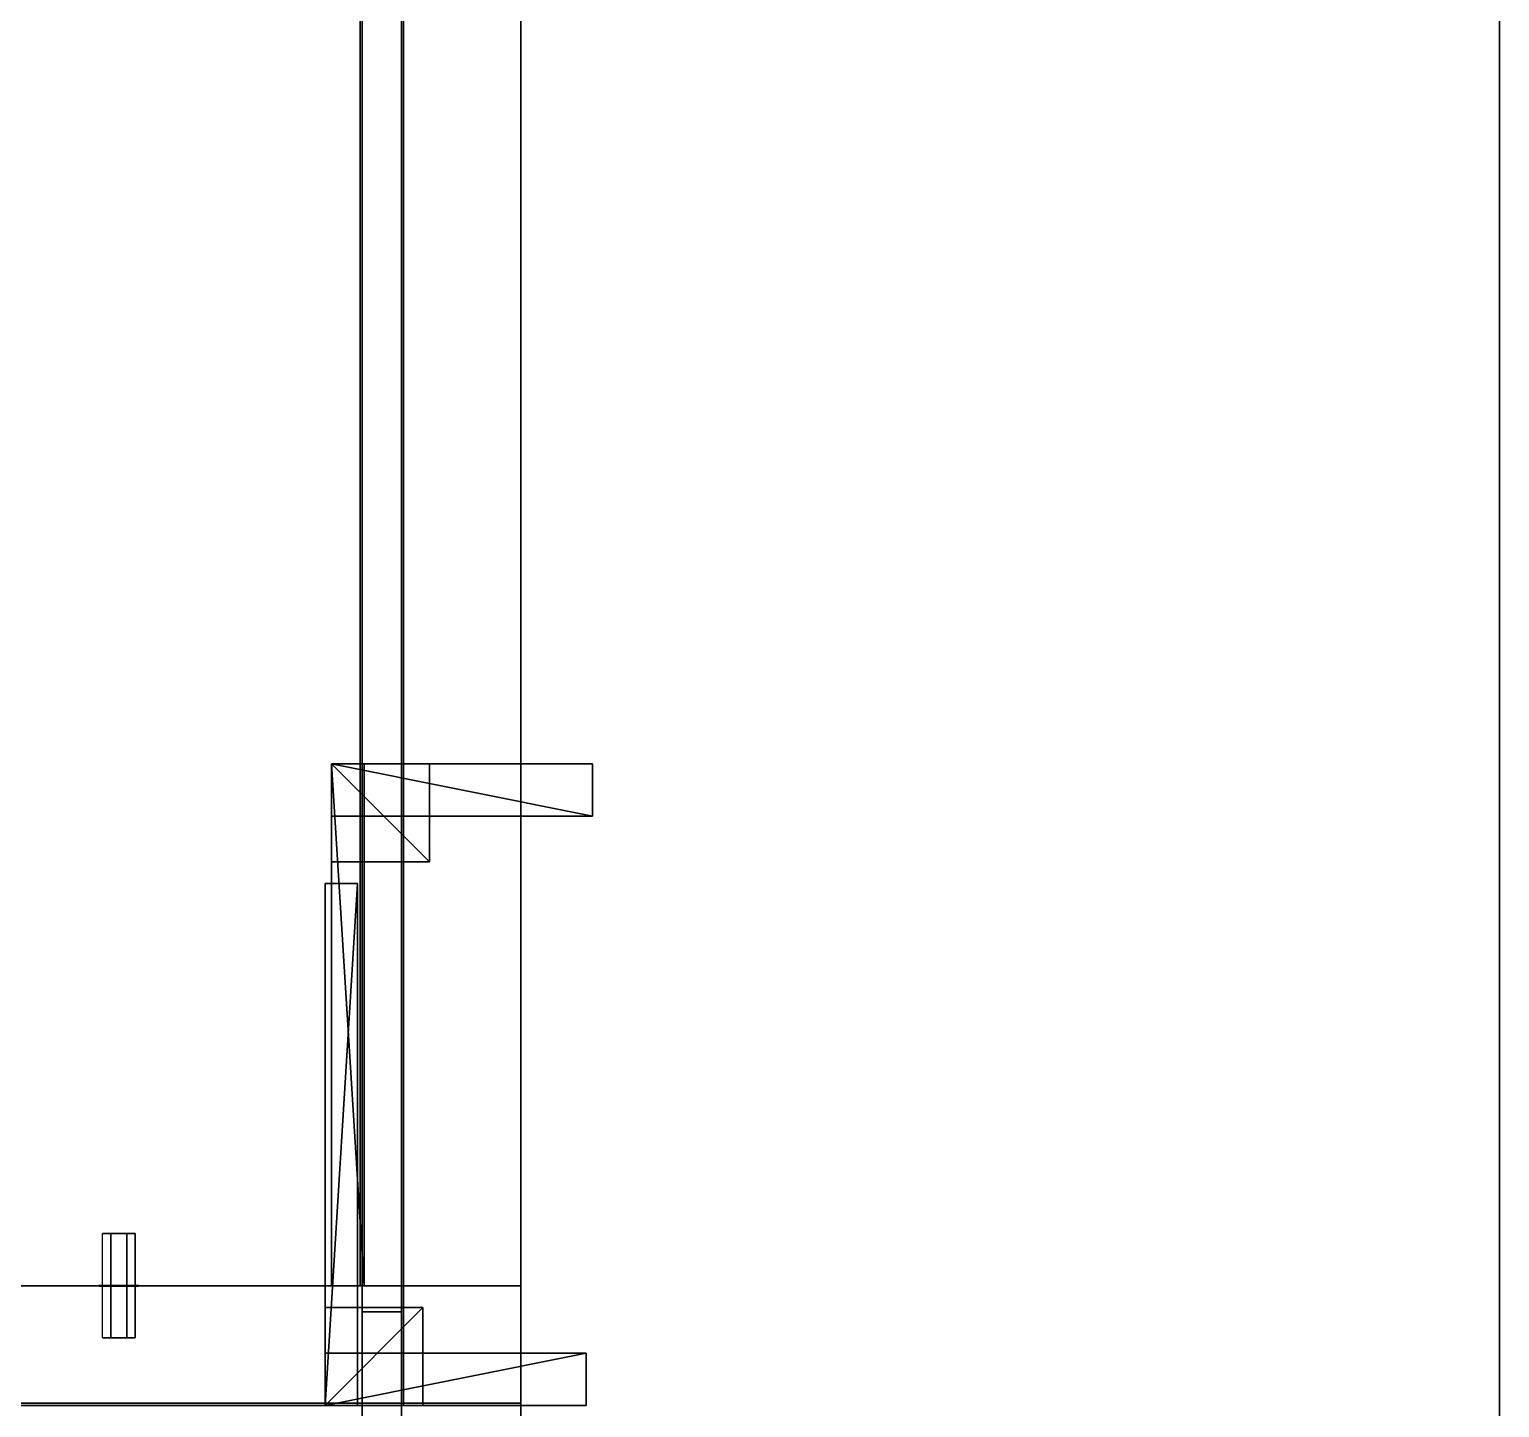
# Model space of a CAD drawing. Extents: x 0 to 2825, y -3457 to 0.
# Drawn here: x 2599.7 to 2825, y -1453.7 to -1242.4 of the extents above; entities that cross this region are included whole.
import ezdxf

# ---------------------------------------------------------------- set-up
doc = ezdxf.new("R2010")
doc.units = 0
for name, color, linetype in [('LAYER0', 7, 'CONTINUOUS'), ('LAYER1', 7, 'CONTINUOUS'), ('LAYER166', 7, 'CONTINUOUS'), ('LAYER169', 7, 'CONTINUOUS'), ('LAYER210', 253, 'CONTINUOUS'), ('LAYER283', 253, 'CONTINUOUS'), ('LAYER284', 7, 'CONTINUOUS'), ('LAYER285', 2, 'CONTINUOUS'), ('LAYER286', 7, 'CONTINUOUS'), ('LAYER287', 253, 'CONTINUOUS'), ('LAYER288', 253, 'CONTINUOUS'), ('LAYER289', 253, 'CONTINUOUS'), ('LAYER290', 253, 'CONTINUOUS'), ('LAYER291', 253, 'CONTINUOUS'), ('LAYER292', 253, 'CONTINUOUS'), ('LAYER293', 7, 'CONTINUOUS'), ('LAYER294', 7, 'CONTINUOUS'), ('LAYER295', 7, 'CONTINUOUS'), ('LAYER297', 7, 'CONTINUOUS'), ('LAYER311', 7, 'CONTINUOUS'), ('LAYER315', 254, 'CONTINUOUS'), ('LAYER323', 139, 'CONTINUOUS'), ('LAYER324', 139, 'CONTINUOUS'), ('LAYER36', 253, 'CONTINUOUS'), ('LAYER62', 2, 'CONTINUOUS'), ('LAYER63', 7, 'CONTINUOUS'), ('LAYER64', 253, 'CONTINUOUS'), ('LAYER65', 253, 'CONTINUOUS'), ('LAYER66', 253, 'CONTINUOUS'), ('LAYER67', 253, 'CONTINUOUS'), ('LAYER68', 253, 'CONTINUOUS'), ('LAYER69', 253, 'CONTINUOUS'), ('LAYER88', 7, 'CONTINUOUS'), ('LAYER89', 7, 'CONTINUOUS')]:
    doc.layers.add(name, color=color, linetype=linetype)

msp = doc.modelspace()

# ---------------------------------------------------------------- linework, layer by layer
at = {"layer": 'LAYER0', "invisible_edges": 1}
for points in [[(2825, 0), (0, -3457), (0, 0), (2825, 0)], [(2825, -3457, 5), (0, 0, 5), (0, -3457, 5), (2825, -3457, 5)], [(0, 0, 5), (2825, -3457, 5), (2825, 0, 5), (0, 0, 5)], [(0, -3457), (2825, 0), (2825, -3457), (0, -3457)], [(2825, 0), (2825, -3457, 5), (2825, -3457), (2825, 0)], [(2825, -3457, 5), (2825, 0), (2825, 0, 5), (2825, -3457, 5)]]:
    msp.add_3dface(points, dxfattribs=at)
at = {"layer": 'LAYER1'}
for points, invisible_edges in [([(2675, -3457, 5), (2825, 0, 5), (2825, -3457, 5), (2675, -3457, 5)], 1), ([(2675, -3307, 5), (2825, 0, 5), (2675, -3457, 5), (2675, -3307, 5)], 3), ([(2675, -150, 5), (2825, 0, 5), (2675, -3307, 5), (2675, -150, 5)], 3), ([(2825, 0, 5), (2825, -3457, 2599), (2825, -3457, 5), (2825, 0, 5)], 1), ([(2825, -3457, 2599), (2825, 0, 5), (2825, 0, 2599), (2825, -3457, 2599)], 1), ([(2675, -150, 2599), (2675, -3307, 5), (2675, -3307, 2599), (2675, -150, 2599)], 1), ([(2675, -3307, 5), (2675, -150, 2599), (2675, -150, 5), (2675, -3307, 5)], 1)]:
    msp.add_3dface(points, dxfattribs=dict(at, invisible_edges=invisible_edges))
at = {"layer": 'LAYER166', "invisible_edges": 1}
for points in [[(2650.7, -1457.336, 685), (2650.7, -824.666, 834.5), (2650.7, -824.666, 685), (2650.7, -1457.336, 685)], [(2650.7, -824.666, 834.5), (2650.7, -1457.336, 685), (2650.7, -1457.336, 834.5), (2650.7, -824.666, 834.5)], [(2656.7, -1457.336, 834.5), (2650.7, -824.666, 834.5), (2650.7, -1457.336, 834.5), (2656.7, -1457.336, 834.5)], [(2650.7, -824.666, 834.5), (2656.7, -1457.336, 834.5), (2656.7, -824.666, 834.5), (2650.7, -824.666, 834.5)], [(2656.7, -824.666, 685), (2650.7, -1457.336, 685), (2650.7, -824.666, 685), (2656.7, -824.666, 685)], [(2650.7, -1457.336, 685), (2656.7, -824.666, 685), (2656.7, -1457.336, 685), (2650.7, -1457.336, 685)], [(2656.7, -1457.336, 834.5), (2656.7, -824.666, 685), (2656.7, -824.666, 834.5), (2656.7, -1457.336, 834.5)], [(2656.7, -824.666, 685), (2656.7, -1457.336, 834.5), (2656.7, -1457.336, 685), (2656.7, -824.666, 685)]]:
    msp.add_3dface(points, dxfattribs=at)
at = {"layer": 'LAYER169', "invisible_edges": 1}
for points in [[(2657, -1453.336, 715), (2675, -828.666, 715), (2675, -1453.336, 715), (2657, -1453.336, 715)], [(2675, -828.666, 715), (2657, -1453.336, 715), (2657, -828.666, 715), (2675, -828.666, 715)], [(2657, -828.666, 835), (2675, -1453.336, 835), (2675, -828.666, 835), (2657, -828.666, 835)], [(2675, -1453.336, 835), (2657, -828.666, 835), (2657, -1453.336, 835), (2675, -1453.336, 835)], [(2657, -1453.336, 715), (2657, -828.666, 835), (2657, -828.666, 715), (2657, -1453.336, 715)], [(2657, -828.666, 835), (2657, -1453.336, 715), (2657, -1453.336, 835), (2657, -828.666, 835)], [(2675, -1453.336, 835), (2675, -828.666, 715), (2675, -828.666, 835), (2675, -1453.336, 835)], [(2675, -828.666, 715), (2675, -1453.336, 835), (2675, -1453.336, 715), (2675, -828.666, 715)], [(2675, -1453.336, 835), (2657, -1453.336, 715), (2675, -1453.336, 715), (2675, -1453.336, 835)], [(2657, -1453.336, 715), (2675, -1453.336, 835), (2657, -1453.336, 835), (2657, -1453.336, 715)]]:
    msp.add_3dface(points, dxfattribs=at)
at = {"layer": 'LAYER210', "invisible_edges": 1}
for points in [[(2675, -1453, 1798), (2375, -1471, 1798), (2375, -1453, 1798), (2675, -1453, 1798)], [(2375, -1471, 1798), (2675, -1453, 1798), (2675, -1471, 1798), (2375, -1471, 1798)], [(2675, -1471, 2548), (2375, -1453, 2548), (2375, -1471, 2548), (2675, -1471, 2548)], [(2375, -1453, 2548), (2675, -1471, 2548), (2675, -1453, 2548), (2375, -1453, 2548)], [(2375, -1453, 2548), (2675, -1453, 1798), (2375, -1453, 1798), (2375, -1453, 2548)], [(2675, -1453, 1798), (2375, -1453, 2548), (2675, -1453, 2548), (2675, -1453, 1798)], [(2675, -1453, 1798), (2675, -1471, 2548), (2675, -1471, 1798), (2675, -1453, 1798)], [(2675, -1471, 2548), (2675, -1453, 1798), (2675, -1453, 2548), (2675, -1471, 2548)]]:
    msp.add_3dface(points, dxfattribs=at)
at = {"layer": 'LAYER283', "invisible_edges": 1}
for points in [[(2675, -1453, 2050), (2375, -150, 2050), (2675, -150, 2050), (2675, -1453, 2050)], [(2375, -150, 2050), (2675, -1453, 2050), (2375, -1453, 2050), (2375, -150, 2050)], [(2375, -1453, 2068), (2675, -150, 2068), (2375, -150, 2068), (2375, -1453, 2068)], [(2675, -150, 2068), (2375, -1453, 2068), (2675, -1453, 2068), (2675, -150, 2068)], [(2675, -150, 2068), (2675, -1453, 2050), (2675, -150, 2050), (2675, -150, 2068)], [(2675, -1453, 2050), (2675, -150, 2068), (2675, -1453, 2068), (2675, -1453, 2050)], [(2675, -1453, 2050), (2375, -1453, 2068), (2375, -1453, 2050), (2675, -1453, 2050)], [(2375, -1453, 2068), (2675, -1453, 2050), (2675, -1453, 2068), (2375, -1453, 2068)]]:
    msp.add_3dface(points, dxfattribs=at)
at = {"layer": 'LAYER284', "invisible_edges": 1}
for points in [[(2657, -1435, 2409), (2675, -1046, 2409), (2675, -1435, 2409), (2657, -1435, 2409)], [(2675, -1046, 2409), (2657, -1435, 2409), (2657, -1046, 2409), (2675, -1046, 2409)], [(2657, -1046, 2529), (2675, -1435, 2529), (2675, -1046, 2529), (2657, -1046, 2529)], [(2675, -1435, 2529), (2657, -1046, 2529), (2657, -1435, 2529), (2675, -1435, 2529)], [(2657, -1435, 2409), (2657, -1046, 2529), (2657, -1046, 2409), (2657, -1435, 2409)], [(2657, -1046, 2529), (2657, -1435, 2409), (2657, -1435, 2529), (2657, -1046, 2529)], [(2675, -1435, 2529), (2675, -1046, 2409), (2675, -1046, 2529), (2675, -1435, 2529)], [(2675, -1046, 2409), (2675, -1435, 2529), (2675, -1435, 2409), (2675, -1046, 2409)], [(2675, -1435, 2529), (2657, -1435, 2409), (2675, -1435, 2409), (2675, -1435, 2529)], [(2657, -1435, 2409), (2675, -1435, 2529), (2657, -1435, 2529), (2657, -1435, 2409)]]:
    msp.add_3dface(points, dxfattribs=at)
at = {"layer": 'LAYER285'}
for points in [[(2646, -1435, 2506), (2651, -1435, 2506), (2646, -1355, 2506), (2646, -1435, 2506)], [(2646, -1355, 2506), (2651, -1435, 2506), (2651, -1355, 2506), (2646, -1355, 2506)], [(2646, -1355, 2506), (2651, -1355, 2506), (2646, -1355, 2483), (2646, -1355, 2506)], [(2646, -1355, 2483), (2651, -1355, 2506), (2651, -1355, 2483), (2646, -1355, 2483)], [(2646, -1435, 2506), (2646, -1355, 2506), (2646, -1435, 2483), (2646, -1435, 2506)], [(2646, -1435, 2483), (2646, -1355, 2506), (2646, -1355, 2483), (2646, -1435, 2483)], [(2646, -1435, 2483), (2646, -1355, 2483), (2651, -1435, 2483), (2646, -1435, 2483)], [(2651, -1435, 2483), (2646, -1355, 2483), (2651, -1355, 2483), (2651, -1435, 2483)], [(2651, -1435, 2483), (2651, -1355, 2483), (2651, -1435, 2506), (2651, -1435, 2483)], [(2651, -1435, 2506), (2651, -1355, 2483), (2651, -1355, 2506), (2651, -1435, 2506)], [(2646, -1435, 2483), (2651, -1435, 2483), (2646, -1435, 2506), (2646, -1435, 2483)], [(2646, -1435, 2506), (2651, -1435, 2483), (2651, -1435, 2506), (2646, -1435, 2506)]]:
    msp.add_3dface(points, dxfattribs=at)
at = {"layer": 'LAYER286', "invisible_edges": 1}
for points in [[(2646, -1355, 2483), (2646, -1435, 2506), (2646, -1355, 2506), (2646, -1355, 2483)], [(2646, -1435, 2506), (2646, -1355, 2483), (2646, -1435, 2483), (2646, -1435, 2506)], [(2651, -1355, 2506), (2646, -1435, 2506), (2651, -1435, 2506), (2651, -1355, 2506)], [(2646, -1435, 2506), (2651, -1355, 2506), (2646, -1355, 2506), (2646, -1435, 2506)], [(2646, -1355, 2483), (2651, -1435, 2483), (2646, -1435, 2483), (2646, -1355, 2483)], [(2651, -1435, 2483), (2646, -1355, 2483), (2651, -1355, 2483), (2651, -1435, 2483)], [(2651, -1355, 2506), (2646, -1355, 2483), (2646, -1355, 2506), (2651, -1355, 2506)], [(2646, -1355, 2483), (2651, -1355, 2506), (2651, -1355, 2483), (2646, -1355, 2483)], [(2651, -1435, 2483), (2651, -1355, 2506), (2651, -1435, 2506), (2651, -1435, 2483)], [(2651, -1355, 2506), (2651, -1435, 2483), (2651, -1355, 2483), (2651, -1355, 2506)], [(2651, -1435, 2483), (2646, -1435, 2506), (2646, -1435, 2483), (2651, -1435, 2483)], [(2646, -1435, 2506), (2651, -1435, 2483), (2651, -1435, 2506), (2646, -1435, 2506)]]:
    msp.add_3dface(points, dxfattribs=at)
at = {"layer": 'LAYER287'}
for points in [[(2646, -1370, 2506), (2661, -1370, 2506), (2646, -1355, 2506), (2646, -1370, 2506)], [(2646, -1355, 2506), (2661, -1370, 2506), (2661, -1355, 2506), (2646, -1355, 2506)], [(2646, -1355, 2506), (2661, -1355, 2506), (2646, -1355, 2491), (2646, -1355, 2506)], [(2646, -1355, 2491), (2661, -1355, 2506), (2661, -1355, 2491), (2646, -1355, 2491)], [(2646, -1370, 2506), (2646, -1355, 2506), (2646, -1370, 2491), (2646, -1370, 2506)], [(2646, -1370, 2491), (2646, -1355, 2506), (2646, -1355, 2491), (2646, -1370, 2491)], [(2646, -1370, 2491), (2646, -1355, 2491), (2661, -1370, 2491), (2646, -1370, 2491)], [(2661, -1370, 2491), (2646, -1355, 2491), (2661, -1355, 2491), (2661, -1370, 2491)], [(2661, -1370, 2491), (2661, -1355, 2491), (2661, -1370, 2506), (2661, -1370, 2491)], [(2661, -1370, 2506), (2661, -1355, 2491), (2661, -1355, 2506), (2661, -1370, 2506)], [(2646, -1370, 2491), (2661, -1370, 2491), (2646, -1370, 2506), (2646, -1370, 2491)], [(2646, -1370, 2506), (2661, -1370, 2491), (2661, -1370, 2506), (2646, -1370, 2506)]]:
    msp.add_3dface(points, dxfattribs=at)
at = {"layer": 'LAYER288'}
for points in [[(2646, -1370, 2506), (2661, -1370, 2506), (2646, -1355, 2506), (2646, -1370, 2506)], [(2646, -1355, 2506), (2661, -1370, 2506), (2661, -1355, 2506), (2646, -1355, 2506)], [(2646, -1355, 2506), (2661, -1355, 2506), (2646, -1355, 2491), (2646, -1355, 2506)], [(2646, -1355, 2491), (2661, -1355, 2506), (2661, -1355, 2491), (2646, -1355, 2491)], [(2646, -1370, 2506), (2646, -1355, 2506), (2646, -1370, 2491), (2646, -1370, 2506)], [(2646, -1370, 2491), (2646, -1355, 2506), (2646, -1355, 2491), (2646, -1370, 2491)], [(2646, -1370, 2491), (2646, -1355, 2491), (2661, -1370, 2491), (2646, -1370, 2491)], [(2661, -1370, 2491), (2646, -1355, 2491), (2661, -1355, 2491), (2661, -1370, 2491)], [(2661, -1370, 2491), (2661, -1355, 2491), (2661, -1370, 2506), (2661, -1370, 2491)], [(2661, -1370, 2506), (2661, -1355, 2491), (2661, -1355, 2506), (2661, -1370, 2506)], [(2646, -1370, 2491), (2661, -1370, 2491), (2646, -1370, 2506), (2646, -1370, 2491)], [(2646, -1370, 2506), (2661, -1370, 2491), (2661, -1370, 2506), (2646, -1370, 2506)]]:
    msp.add_3dface(points, dxfattribs=at)
at = {"layer": 'LAYER289'}
for points in [[(2646, -1370, 2506), (2661, -1370, 2506), (2646, -1355, 2506), (2646, -1370, 2506)], [(2646, -1355, 2506), (2661, -1370, 2506), (2661, -1355, 2506), (2646, -1355, 2506)], [(2646, -1355, 2506), (2661, -1355, 2506), (2646, -1355, 2491), (2646, -1355, 2506)], [(2646, -1355, 2491), (2661, -1355, 2506), (2661, -1355, 2491), (2646, -1355, 2491)], [(2646, -1370, 2506), (2646, -1355, 2506), (2646, -1370, 2491), (2646, -1370, 2506)], [(2646, -1370, 2491), (2646, -1355, 2506), (2646, -1355, 2491), (2646, -1370, 2491)], [(2646, -1370, 2491), (2646, -1355, 2491), (2661, -1370, 2491), (2646, -1370, 2491)], [(2661, -1370, 2491), (2646, -1355, 2491), (2661, -1355, 2491), (2661, -1370, 2491)], [(2661, -1370, 2491), (2661, -1355, 2491), (2661, -1370, 2506), (2661, -1370, 2491)], [(2661, -1370, 2506), (2661, -1355, 2491), (2661, -1355, 2506), (2661, -1370, 2506)], [(2646, -1370, 2491), (2661, -1370, 2491), (2646, -1370, 2506), (2646, -1370, 2491)], [(2646, -1370, 2506), (2661, -1370, 2491), (2661, -1370, 2506), (2646, -1370, 2506)]]:
    msp.add_3dface(points, dxfattribs=at)
at = {"layer": 'LAYER290'}
for points in [[(2646, -1370, 2506), (2661, -1370, 2506), (2646, -1355, 2506), (2646, -1370, 2506)], [(2646, -1355, 2506), (2661, -1370, 2506), (2661, -1355, 2506), (2646, -1355, 2506)], [(2646, -1355, 2506), (2661, -1355, 2506), (2646, -1355, 2491), (2646, -1355, 2506)], [(2646, -1355, 2491), (2661, -1355, 2506), (2661, -1355, 2491), (2646, -1355, 2491)], [(2646, -1370, 2506), (2646, -1355, 2506), (2646, -1370, 2491), (2646, -1370, 2506)], [(2646, -1370, 2491), (2646, -1355, 2506), (2646, -1355, 2491), (2646, -1370, 2491)], [(2646, -1370, 2491), (2646, -1355, 2491), (2661, -1370, 2491), (2646, -1370, 2491)], [(2661, -1370, 2491), (2646, -1355, 2491), (2661, -1355, 2491), (2661, -1370, 2491)], [(2661, -1370, 2491), (2661, -1355, 2491), (2661, -1370, 2506), (2661, -1370, 2491)], [(2661, -1370, 2506), (2661, -1355, 2491), (2661, -1355, 2506), (2661, -1370, 2506)], [(2646, -1370, 2491), (2661, -1370, 2491), (2646, -1370, 2506), (2646, -1370, 2491)], [(2646, -1370, 2506), (2661, -1370, 2491), (2661, -1370, 2506), (2646, -1370, 2506)]]:
    msp.add_3dface(points, dxfattribs=at)
at = {"layer": 'LAYER291'}
for points in [[(2646, -1363, 2506), (2686, -1363, 2506), (2646, -1355, 2506), (2646, -1363, 2506)], [(2646, -1355, 2506), (2686, -1363, 2506), (2686, -1355, 2506), (2646, -1355, 2506)], [(2646, -1355, 2506), (2686, -1355, 2506), (2646, -1355, 2498), (2646, -1355, 2506)], [(2646, -1355, 2498), (2686, -1355, 2506), (2686, -1355, 2498), (2646, -1355, 2498)], [(2646, -1363, 2506), (2646, -1355, 2506), (2646, -1363, 2498), (2646, -1363, 2506)], [(2646, -1363, 2498), (2646, -1355, 2506), (2646, -1355, 2498), (2646, -1363, 2498)], [(2646, -1363, 2498), (2646, -1355, 2498), (2686, -1363, 2498), (2646, -1363, 2498)], [(2686, -1363, 2498), (2646, -1355, 2498), (2686, -1355, 2498), (2686, -1363, 2498)], [(2686, -1363, 2498), (2686, -1355, 2498), (2686, -1363, 2506), (2686, -1363, 2498)], [(2686, -1363, 2506), (2686, -1355, 2498), (2686, -1355, 2506), (2686, -1363, 2506)], [(2646, -1363, 2498), (2686, -1363, 2498), (2646, -1363, 2506), (2646, -1363, 2498)], [(2646, -1363, 2506), (2686, -1363, 2498), (2686, -1363, 2506), (2646, -1363, 2506)]]:
    msp.add_3dface(points, dxfattribs=at)
at = {"layer": 'LAYER292'}
for points in [[(2646, -1435, 2506), (2651, -1435, 2506), (2646, -1355, 2506), (2646, -1435, 2506)], [(2646, -1355, 2506), (2651, -1435, 2506), (2651, -1355, 2506), (2646, -1355, 2506)], [(2646, -1355, 2506), (2651, -1355, 2506), (2646, -1355, 2490), (2646, -1355, 2506)], [(2646, -1355, 2490), (2651, -1355, 2506), (2651, -1355, 2490), (2646, -1355, 2490)], [(2646, -1435, 2506), (2646, -1355, 2506), (2646, -1435, 2490), (2646, -1435, 2506)], [(2646, -1435, 2490), (2646, -1355, 2506), (2646, -1355, 2490), (2646, -1435, 2490)], [(2646, -1435, 2490), (2646, -1355, 2490), (2651, -1435, 2490), (2646, -1435, 2490)], [(2651, -1435, 2490), (2646, -1355, 2490), (2651, -1355, 2490), (2651, -1435, 2490)], [(2651, -1435, 2490), (2651, -1355, 2490), (2651, -1435, 2506), (2651, -1435, 2490)], [(2651, -1435, 2506), (2651, -1355, 2490), (2651, -1355, 2506), (2651, -1435, 2506)], [(2646, -1435, 2490), (2651, -1435, 2490), (2646, -1435, 2506), (2646, -1435, 2490)], [(2646, -1435, 2506), (2651, -1435, 2490), (2651, -1435, 2506), (2646, -1435, 2506)]]:
    msp.add_3dface(points, dxfattribs=at)
at = {"layer": 'LAYER293', "invisible_edges": 1}
for points in [[(2675, -1046, 2547), (2375, -1435, 2547), (2675, -1435, 2547), (2675, -1046, 2547)], [(2375, -1435, 2547), (2675, -1046, 2547), (2375, -1046, 2547), (2375, -1435, 2547)], [(2375, -1046, 2529), (2675, -1435, 2529), (2375, -1435, 2529), (2375, -1046, 2529)], [(2675, -1435, 2529), (2375, -1046, 2529), (2675, -1046, 2529), (2675, -1435, 2529)], [(2675, -1435, 2529), (2675, -1046, 2547), (2675, -1435, 2547), (2675, -1435, 2529)], [(2675, -1046, 2547), (2675, -1435, 2529), (2675, -1046, 2529), (2675, -1046, 2547)], [(2675, -1435, 2529), (2375, -1435, 2547), (2375, -1435, 2529), (2675, -1435, 2529)], [(2375, -1435, 2547), (2675, -1435, 2529), (2675, -1435, 2547), (2375, -1435, 2547)]]:
    msp.add_3dface(points, dxfattribs=at)
at = {"layer": 'LAYER294', "invisible_edges": 1}
for points in [[(2675, -1435, 2069), (2375, -1046, 2069), (2675, -1046, 2069), (2675, -1435, 2069)], [(2375, -1046, 2069), (2675, -1435, 2069), (2375, -1435, 2069), (2375, -1046, 2069)], [(2375, -1435, 2087), (2675, -1046, 2087), (2375, -1046, 2087), (2375, -1435, 2087)], [(2675, -1046, 2087), (2375, -1435, 2087), (2675, -1435, 2087), (2675, -1046, 2087)], [(2675, -1046, 2087), (2675, -1435, 2069), (2675, -1046, 2069), (2675, -1046, 2087)], [(2675, -1435, 2069), (2675, -1046, 2087), (2675, -1435, 2087), (2675, -1435, 2069)], [(2675, -1435, 2069), (2375, -1435, 2087), (2375, -1435, 2069), (2675, -1435, 2069)], [(2375, -1435, 2087), (2675, -1435, 2069), (2675, -1435, 2087), (2375, -1435, 2087)]]:
    msp.add_3dface(points, dxfattribs=at)
at = {"layer": 'LAYER295', "invisible_edges": 1}
for points in [[(2650.7, -1042, 2533), (2656.7, -1439, 2533), (2656.7, -1042, 2533), (2650.7, -1042, 2533)], [(2656.7, -1439, 2533), (2650.7, -1042, 2533), (2650.7, -1439, 2533), (2656.7, -1439, 2533)], [(2650.7, -1439, 2083), (2656.7, -1042, 2083), (2656.7, -1439, 2083), (2650.7, -1439, 2083)], [(2656.7, -1042, 2083), (2650.7, -1439, 2083), (2650.7, -1042, 2083), (2656.7, -1042, 2083)], [(2650.7, -1042, 2533), (2650.7, -1439, 2083), (2650.7, -1439, 2533), (2650.7, -1042, 2533)], [(2650.7, -1439, 2083), (2650.7, -1042, 2533), (2650.7, -1042, 2083), (2650.7, -1439, 2083)], [(2656.7, -1042, 2083), (2656.7, -1439, 2533), (2656.7, -1439, 2083), (2656.7, -1042, 2083)], [(2656.7, -1439, 2533), (2656.7, -1042, 2083), (2656.7, -1042, 2533), (2656.7, -1439, 2533)], [(2650.7, -1439, 2083), (2656.7, -1439, 2533), (2650.7, -1439, 2533), (2650.7, -1439, 2083)], [(2656.7, -1439, 2533), (2650.7, -1439, 2083), (2656.7, -1439, 2083), (2656.7, -1439, 2533)]]:
    msp.add_3dface(points, dxfattribs=at)
at = {"layer": 'LAYER297', "invisible_edges": 1}
for points in [[(2675, -1435, 2068), (2375, -1435, 2548), (2675, -1435, 2548), (2675, -1435, 2068)], [(2375, -1435, 2548), (2675, -1435, 2068), (2375, -1435, 2068), (2375, -1435, 2548)], [(2675, -1435, 2068), (2375, -1453, 2068), (2375, -1435, 2068), (2675, -1435, 2068)], [(2375, -1453, 2068), (2675, -1435, 2068), (2675, -1453, 2068), (2375, -1453, 2068)], [(2675, -1453, 2548), (2375, -1435, 2548), (2375, -1453, 2548), (2675, -1453, 2548)], [(2375, -1435, 2548), (2675, -1453, 2548), (2675, -1435, 2548), (2375, -1435, 2548)], [(2675, -1453, 2548), (2675, -1435, 2068), (2675, -1435, 2548), (2675, -1453, 2548)], [(2675, -1435, 2068), (2675, -1453, 2548), (2675, -1453, 2068), (2675, -1435, 2068)], [(2375, -1453, 2068), (2675, -1453, 2548), (2375, -1453, 2548), (2375, -1453, 2068)], [(2675, -1453, 2548), (2375, -1453, 2068), (2675, -1453, 2068), (2675, -1453, 2548)]]:
    msp.add_3dface(points, dxfattribs=at)
at = {"layer": 'LAYER311', "invisible_edges": 1}
for points in [[(2650.4, -1435, 2299), (2395, -1046, 2299), (2650.4, -1046, 2299), (2650.4, -1435, 2299)], [(2395, -1046, 2299), (2650.4, -1435, 2299), (2395, -1435, 2299), (2395, -1046, 2299)], [(2395, -1435, 2317), (2650.4, -1046, 2317), (2395, -1046, 2317), (2395, -1435, 2317)], [(2650.4, -1046, 2317), (2395, -1435, 2317), (2650.4, -1435, 2317), (2650.4, -1046, 2317)], [(2650.4, -1046, 2317), (2650.4, -1435, 2299), (2650.4, -1046, 2299), (2650.4, -1046, 2317)], [(2650.4, -1435, 2299), (2650.4, -1046, 2317), (2650.4, -1435, 2317), (2650.4, -1435, 2299)], [(2650.4, -1435, 2299), (2395, -1435, 2317), (2395, -1435, 2299), (2650.4, -1435, 2299)], [(2395, -1435, 2317), (2650.4, -1435, 2299), (2650.4, -1435, 2317), (2395, -1435, 2317)]]:
    msp.add_3dface(points, dxfattribs=at)
at = {"layer": 'LAYER315'}
for points in [[(2610.9, -1427, 2296.5), (2615.9, -1427, 2296.5), (2614.65, -1427, 2298.665), (2612.15, -1427, 2298.665)], [(2610.9, -1427, 2296.5), (2612.15, -1427, 2294.335), (2614.65, -1427, 2294.335), (2615.9, -1427, 2296.5)], [(2616.4, -1434.95, 2296.5), (2610.4, -1434.95, 2296.5), (2611.9, -1434.95, 2299.098), (2614.9, -1434.95, 2299.098)], [(2616.4, -1434.95, 2296.5), (2610.4, -1434.95, 2296.5), (2611.9, -1434.95, 2293.902), (2614.9, -1434.95, 2293.902)], [(2616.4, -1435.05, 2296.5), (2610.4, -1435.05, 2296.5), (2611.9, -1435.05, 2299.098), (2614.9, -1435.05, 2299.098)], [(2616.4, -1435.05, 2296.5), (2610.4, -1435.05, 2296.5), (2611.9, -1435.05, 2293.902), (2614.9, -1435.05, 2293.902)], [(2610.9, -1443, 2296.5), (2615.9, -1443, 2296.5), (2614.65, -1443, 2298.665), (2612.15, -1443, 2298.665)], [(2610.9, -1443, 2296.5), (2612.15, -1443, 2294.335), (2614.65, -1443, 2294.335), (2615.9, -1443, 2296.5)]]:
    msp.add_3dface(points, dxfattribs=at)
at = {"layer": 'LAYER323', "invisible_edges": 1}
for points in [[(2675, -1453, 1516), (2475, -2253, 1516), (2675, -2253, 1516), (2675, -1453, 1516)], [(2475, -2253, 1516), (2675, -1453, 1516), (2475, -1453, 1516), (2475, -2253, 1516)], [(2675, -1453, 1516), (2475, -1453, 1498), (2475, -1453, 1516), (2675, -1453, 1516)], [(2475, -1453, 1498), (2675, -1453, 1516), (2675, -1453, 1498), (2475, -1453, 1498)], [(2475, -1453, 1498), (2675, -2253, 1498), (2475, -2253, 1498), (2475, -1453, 1498)], [(2675, -2253, 1498), (2475, -1453, 1498), (2675, -1453, 1498), (2675, -2253, 1498)], [(2675, -2253, 1498), (2675, -1453, 1516), (2675, -2253, 1516), (2675, -2253, 1498)], [(2675, -1453, 1516), (2675, -2253, 1498), (2675, -1453, 1498), (2675, -1453, 1516)]]:
    msp.add_3dface(points, dxfattribs=at)
at = {"layer": 'LAYER324', "invisible_edges": 1}
for points in [[(2675, -2253, 1780), (2475, -1453, 1780), (2675, -1453, 1780), (2675, -2253, 1780)], [(2475, -1453, 1780), (2675, -2253, 1780), (2475, -2253, 1780), (2475, -1453, 1780)], [(2675, -1453, 1798), (2475, -1453, 1780), (2475, -1453, 1798), (2675, -1453, 1798)], [(2475, -1453, 1780), (2675, -1453, 1798), (2675, -1453, 1780), (2475, -1453, 1780)], [(2475, -2253, 1798), (2675, -1453, 1798), (2475, -1453, 1798), (2475, -2253, 1798)], [(2675, -1453, 1798), (2475, -2253, 1798), (2675, -2253, 1798), (2675, -1453, 1798)], [(2675, -1453, 1798), (2675, -2253, 1780), (2675, -1453, 1780), (2675, -1453, 1798)], [(2675, -2253, 1780), (2675, -1453, 1798), (2675, -2253, 1798), (2675, -2253, 1780)]]:
    msp.add_3dface(points, dxfattribs=at)
at = {"layer": 'LAYER36', "invisible_edges": 1}
for points in [[(2675, -2452, 835), (2175, -150, 835), (2675, -150, 835), (2675, -2452, 835)], [(2175, -150, 835), (2675, -2452, 835), (2175, -2452, 835), (2175, -150, 835)], [(2175, -2452, 853), (2675, -150, 853), (2175, -150, 853), (2175, -2452, 853)], [(2675, -150, 853), (2175, -2452, 853), (2675, -2452, 853), (2675, -150, 853)], [(2675, -150, 853), (2675, -2452, 835), (2675, -150, 835), (2675, -150, 853)], [(2675, -2452, 835), (2675, -150, 853), (2675, -2452, 853), (2675, -2452, 835)]]:
    msp.add_3dface(points, dxfattribs=at)
at = {"layer": 'LAYER62'}
for points in [[(2645, -1373.334, 805.5), (2650, -1373.334, 782.5), (2645, -1373.334, 782.5), (2645, -1373.334, 805.5)], [(2650, -1373.334, 805.5), (2650, -1373.334, 782.5), (2645, -1373.334, 805.5), (2650, -1373.334, 805.5)], [(2645, -1453.334, 805.5), (2650, -1373.334, 805.5), (2645, -1373.334, 805.5), (2645, -1453.334, 805.5)], [(2650, -1453.334, 805.5), (2650, -1373.334, 805.5), (2645, -1453.334, 805.5), (2650, -1453.334, 805.5)], [(2645, -1373.334, 782.5), (2645, -1453.334, 805.5), (2645, -1373.334, 805.5), (2645, -1373.334, 782.5)], [(2645, -1453.334, 782.5), (2645, -1453.334, 805.5), (2645, -1373.334, 782.5), (2645, -1453.334, 782.5)], [(2650, -1373.334, 782.5), (2645, -1453.334, 782.5), (2645, -1373.334, 782.5), (2650, -1373.334, 782.5)], [(2650, -1453.334, 782.5), (2645, -1453.334, 782.5), (2650, -1373.334, 782.5), (2650, -1453.334, 782.5)], [(2650, -1373.334, 805.5), (2650, -1453.334, 782.5), (2650, -1373.334, 782.5), (2650, -1373.334, 805.5)], [(2650, -1453.334, 805.5), (2650, -1453.334, 782.5), (2650, -1373.334, 805.5), (2650, -1453.334, 805.5)], [(2645, -1453.334, 782.5), (2650, -1453.334, 805.5), (2645, -1453.334, 805.5), (2645, -1453.334, 782.5)], [(2650, -1453.334, 782.5), (2650, -1453.334, 805.5), (2645, -1453.334, 782.5), (2650, -1453.334, 782.5)]]:
    msp.add_3dface(points, dxfattribs=at)
at = {"layer": 'LAYER63', "invisible_edges": 1}
for points in [[(2645, -1453.334, 805.5), (2645, -1373.334, 782.5), (2645, -1453.334, 782.5), (2645, -1453.334, 805.5)], [(2645, -1373.334, 782.5), (2645, -1453.334, 805.5), (2645, -1373.334, 805.5), (2645, -1373.334, 782.5)], [(2645, -1453.334, 805.5), (2650, -1373.334, 805.5), (2645, -1373.334, 805.5), (2645, -1453.334, 805.5)], [(2650, -1373.334, 805.5), (2645, -1453.334, 805.5), (2650, -1453.334, 805.5), (2650, -1373.334, 805.5)], [(2650, -1373.334, 805.5), (2645, -1373.334, 782.5), (2645, -1373.334, 805.5), (2650, -1373.334, 805.5)], [(2645, -1373.334, 782.5), (2650, -1373.334, 805.5), (2650, -1373.334, 782.5), (2645, -1373.334, 782.5)], [(2650, -1453.334, 782.5), (2645, -1373.334, 782.5), (2650, -1373.334, 782.5), (2650, -1453.334, 782.5)], [(2645, -1373.334, 782.5), (2650, -1453.334, 782.5), (2645, -1453.334, 782.5), (2645, -1373.334, 782.5)], [(2650, -1373.334, 805.5), (2650, -1453.334, 782.5), (2650, -1373.334, 782.5), (2650, -1373.334, 805.5)], [(2650, -1453.334, 782.5), (2650, -1373.334, 805.5), (2650, -1453.334, 805.5), (2650, -1453.334, 782.5)], [(2650, -1453.334, 782.5), (2645, -1453.334, 805.5), (2645, -1453.334, 782.5), (2650, -1453.334, 782.5)], [(2645, -1453.334, 805.5), (2650, -1453.334, 782.5), (2650, -1453.334, 805.5), (2645, -1453.334, 805.5)]]:
    msp.add_3dface(points, dxfattribs=at)
at = {"layer": 'LAYER64'}
for points in [[(2645, -1438.334, 805.5), (2660, -1438.334, 790.5), (2645, -1438.334, 790.5), (2645, -1438.334, 805.5)], [(2660, -1438.334, 805.5), (2660, -1438.334, 790.5), (2645, -1438.334, 805.5), (2660, -1438.334, 805.5)], [(2645, -1453.334, 805.5), (2660, -1438.334, 805.5), (2645, -1438.334, 805.5), (2645, -1453.334, 805.5)], [(2660, -1453.334, 805.5), (2660, -1438.334, 805.5), (2645, -1453.334, 805.5), (2660, -1453.334, 805.5)], [(2645, -1438.334, 790.5), (2645, -1453.334, 805.5), (2645, -1438.334, 805.5), (2645, -1438.334, 790.5)], [(2645, -1453.334, 790.5), (2645, -1453.334, 805.5), (2645, -1438.334, 790.5), (2645, -1453.334, 790.5)], [(2660, -1438.334, 790.5), (2645, -1453.334, 790.5), (2645, -1438.334, 790.5), (2660, -1438.334, 790.5)], [(2660, -1453.334, 790.5), (2645, -1453.334, 790.5), (2660, -1438.334, 790.5), (2660, -1453.334, 790.5)], [(2660, -1438.334, 805.5), (2660, -1453.334, 790.5), (2660, -1438.334, 790.5), (2660, -1438.334, 805.5)], [(2660, -1453.334, 805.5), (2660, -1453.334, 790.5), (2660, -1438.334, 805.5), (2660, -1453.334, 805.5)], [(2645, -1453.334, 790.5), (2660, -1453.334, 805.5), (2645, -1453.334, 805.5), (2645, -1453.334, 790.5)], [(2660, -1453.334, 790.5), (2660, -1453.334, 805.5), (2645, -1453.334, 790.5), (2660, -1453.334, 790.5)]]:
    msp.add_3dface(points, dxfattribs=at)
at = {"layer": 'LAYER65'}
for points in [[(2645, -1438.334, 805.5), (2660, -1438.334, 790.5), (2645, -1438.334, 790.5), (2645, -1438.334, 805.5)], [(2660, -1438.334, 805.5), (2660, -1438.334, 790.5), (2645, -1438.334, 805.5), (2660, -1438.334, 805.5)], [(2645, -1453.334, 805.5), (2660, -1438.334, 805.5), (2645, -1438.334, 805.5), (2645, -1453.334, 805.5)], [(2660, -1453.334, 805.5), (2660, -1438.334, 805.5), (2645, -1453.334, 805.5), (2660, -1453.334, 805.5)], [(2645, -1438.334, 790.5), (2645, -1453.334, 805.5), (2645, -1438.334, 805.5), (2645, -1438.334, 790.5)], [(2645, -1453.334, 790.5), (2645, -1453.334, 805.5), (2645, -1438.334, 790.5), (2645, -1453.334, 790.5)], [(2660, -1438.334, 790.5), (2645, -1453.334, 790.5), (2645, -1438.334, 790.5), (2660, -1438.334, 790.5)], [(2660, -1453.334, 790.5), (2645, -1453.334, 790.5), (2660, -1438.334, 790.5), (2660, -1453.334, 790.5)], [(2660, -1438.334, 805.5), (2660, -1453.334, 790.5), (2660, -1438.334, 790.5), (2660, -1438.334, 805.5)], [(2660, -1453.334, 805.5), (2660, -1453.334, 790.5), (2660, -1438.334, 805.5), (2660, -1453.334, 805.5)], [(2645, -1453.334, 790.5), (2660, -1453.334, 805.5), (2645, -1453.334, 805.5), (2645, -1453.334, 790.5)], [(2660, -1453.334, 790.5), (2660, -1453.334, 805.5), (2645, -1453.334, 790.5), (2660, -1453.334, 790.5)]]:
    msp.add_3dface(points, dxfattribs=at)
at = {"layer": 'LAYER66'}
for points in [[(2645, -1438.334, 805.5), (2660, -1438.334, 790.5), (2645, -1438.334, 790.5), (2645, -1438.334, 805.5)], [(2660, -1438.334, 805.5), (2660, -1438.334, 790.5), (2645, -1438.334, 805.5), (2660, -1438.334, 805.5)], [(2645, -1453.334, 805.5), (2660, -1438.334, 805.5), (2645, -1438.334, 805.5), (2645, -1453.334, 805.5)], [(2660, -1453.334, 805.5), (2660, -1438.334, 805.5), (2645, -1453.334, 805.5), (2660, -1453.334, 805.5)], [(2645, -1438.334, 790.5), (2645, -1453.334, 805.5), (2645, -1438.334, 805.5), (2645, -1438.334, 790.5)], [(2645, -1453.334, 790.5), (2645, -1453.334, 805.5), (2645, -1438.334, 790.5), (2645, -1453.334, 790.5)], [(2660, -1438.334, 790.5), (2645, -1453.334, 790.5), (2645, -1438.334, 790.5), (2660, -1438.334, 790.5)], [(2660, -1453.334, 790.5), (2645, -1453.334, 790.5), (2660, -1438.334, 790.5), (2660, -1453.334, 790.5)], [(2660, -1438.334, 805.5), (2660, -1453.334, 790.5), (2660, -1438.334, 790.5), (2660, -1438.334, 805.5)], [(2660, -1453.334, 805.5), (2660, -1453.334, 790.5), (2660, -1438.334, 805.5), (2660, -1453.334, 805.5)], [(2645, -1453.334, 790.5), (2660, -1453.334, 805.5), (2645, -1453.334, 805.5), (2645, -1453.334, 790.5)], [(2660, -1453.334, 790.5), (2660, -1453.334, 805.5), (2645, -1453.334, 790.5), (2660, -1453.334, 790.5)]]:
    msp.add_3dface(points, dxfattribs=at)
at = {"layer": 'LAYER67'}
for points in [[(2645, -1438.334, 805.5), (2660, -1438.334, 790.5), (2645, -1438.334, 790.5), (2645, -1438.334, 805.5)], [(2660, -1438.334, 805.5), (2660, -1438.334, 790.5), (2645, -1438.334, 805.5), (2660, -1438.334, 805.5)], [(2645, -1453.334, 805.5), (2660, -1438.334, 805.5), (2645, -1438.334, 805.5), (2645, -1453.334, 805.5)], [(2660, -1453.334, 805.5), (2660, -1438.334, 805.5), (2645, -1453.334, 805.5), (2660, -1453.334, 805.5)], [(2645, -1438.334, 790.5), (2645, -1453.334, 805.5), (2645, -1438.334, 805.5), (2645, -1438.334, 790.5)], [(2645, -1453.334, 790.5), (2645, -1453.334, 805.5), (2645, -1438.334, 790.5), (2645, -1453.334, 790.5)], [(2660, -1438.334, 790.5), (2645, -1453.334, 790.5), (2645, -1438.334, 790.5), (2660, -1438.334, 790.5)], [(2660, -1453.334, 790.5), (2645, -1453.334, 790.5), (2660, -1438.334, 790.5), (2660, -1453.334, 790.5)], [(2660, -1438.334, 805.5), (2660, -1453.334, 790.5), (2660, -1438.334, 790.5), (2660, -1438.334, 805.5)], [(2660, -1453.334, 805.5), (2660, -1453.334, 790.5), (2660, -1438.334, 805.5), (2660, -1453.334, 805.5)], [(2645, -1453.334, 790.5), (2660, -1453.334, 805.5), (2645, -1453.334, 805.5), (2645, -1453.334, 790.5)], [(2660, -1453.334, 790.5), (2660, -1453.334, 805.5), (2645, -1453.334, 790.5), (2660, -1453.334, 790.5)]]:
    msp.add_3dface(points, dxfattribs=at)
at = {"layer": 'LAYER68'}
for points in [[(2645, -1445.334, 805.5), (2685, -1445.334, 797.5), (2645, -1445.334, 797.5), (2645, -1445.334, 805.5)], [(2685, -1445.334, 805.5), (2685, -1445.334, 797.5), (2645, -1445.334, 805.5), (2685, -1445.334, 805.5)], [(2645, -1453.334, 805.5), (2685, -1445.334, 805.5), (2645, -1445.334, 805.5), (2645, -1453.334, 805.5)], [(2685, -1453.334, 805.5), (2685, -1445.334, 805.5), (2645, -1453.334, 805.5), (2685, -1453.334, 805.5)], [(2645, -1445.334, 797.5), (2645, -1453.334, 805.5), (2645, -1445.334, 805.5), (2645, -1445.334, 797.5)], [(2645, -1453.334, 797.5), (2645, -1453.334, 805.5), (2645, -1445.334, 797.5), (2645, -1453.334, 797.5)], [(2685, -1445.334, 797.5), (2645, -1453.334, 797.5), (2645, -1445.334, 797.5), (2685, -1445.334, 797.5)], [(2685, -1453.334, 797.5), (2645, -1453.334, 797.5), (2685, -1445.334, 797.5), (2685, -1453.334, 797.5)], [(2685, -1445.334, 805.5), (2685, -1453.334, 797.5), (2685, -1445.334, 797.5), (2685, -1445.334, 805.5)], [(2685, -1453.334, 805.5), (2685, -1453.334, 797.5), (2685, -1445.334, 805.5), (2685, -1453.334, 805.5)], [(2645, -1453.334, 797.5), (2685, -1453.334, 805.5), (2645, -1453.334, 805.5), (2645, -1453.334, 797.5)], [(2685, -1453.334, 797.5), (2685, -1453.334, 805.5), (2645, -1453.334, 797.5), (2685, -1453.334, 797.5)]]:
    msp.add_3dface(points, dxfattribs=at)
at = {"layer": 'LAYER69'}
for points in [[(2645, -1373.334, 805.5), (2650, -1373.334, 789.5), (2645, -1373.334, 789.5), (2645, -1373.334, 805.5)], [(2650, -1373.334, 805.5), (2650, -1373.334, 789.5), (2645, -1373.334, 805.5), (2650, -1373.334, 805.5)], [(2645, -1453.334, 805.5), (2650, -1373.334, 805.5), (2645, -1373.334, 805.5), (2645, -1453.334, 805.5)], [(2650, -1453.334, 805.5), (2650, -1373.334, 805.5), (2645, -1453.334, 805.5), (2650, -1453.334, 805.5)], [(2645, -1373.334, 789.5), (2645, -1453.334, 805.5), (2645, -1373.334, 805.5), (2645, -1373.334, 789.5)], [(2645, -1453.334, 789.5), (2645, -1453.334, 805.5), (2645, -1373.334, 789.5), (2645, -1453.334, 789.5)], [(2650, -1373.334, 789.5), (2645, -1453.334, 789.5), (2645, -1373.334, 789.5), (2650, -1373.334, 789.5)], [(2650, -1453.334, 789.5), (2645, -1453.334, 789.5), (2650, -1373.334, 789.5), (2650, -1453.334, 789.5)], [(2650, -1373.334, 805.5), (2650, -1453.334, 789.5), (2650, -1373.334, 789.5), (2650, -1373.334, 805.5)], [(2650, -1453.334, 805.5), (2650, -1453.334, 789.5), (2650, -1373.334, 805.5), (2650, -1453.334, 805.5)], [(2645, -1453.334, 789.5), (2650, -1453.334, 805.5), (2645, -1453.334, 805.5), (2645, -1453.334, 789.5)], [(2650, -1453.334, 789.5), (2650, -1453.334, 805.5), (2645, -1453.334, 789.5), (2650, -1453.334, 789.5)]]:
    msp.add_3dface(points, dxfattribs=at)
at = {"layer": 'LAYER88', "invisible_edges": 1}
for points in [[(2675, -1453.334, 689), (2195, -1471.334, 689), (2195, -1453.334, 689), (2675, -1453.334, 689)], [(2195, -1471.334, 689), (2675, -1453.334, 689), (2675, -1471.334, 689), (2195, -1471.334, 689)], [(2675, -1471.334, 835), (2195, -1453.334, 835), (2195, -1471.334, 835), (2675, -1471.334, 835)], [(2195, -1453.334, 835), (2675, -1471.334, 835), (2675, -1453.334, 835), (2195, -1453.334, 835)], [(2195, -1453.334, 835), (2675, -1453.334, 689), (2195, -1453.334, 689), (2195, -1453.334, 835)], [(2675, -1453.334, 689), (2195, -1453.334, 835), (2675, -1453.334, 835), (2675, -1453.334, 689)], [(2675, -1453.334, 689), (2675, -1471.334, 835), (2675, -1471.334, 689), (2675, -1453.334, 689)], [(2675, -1471.334, 835), (2675, -1453.334, 689), (2675, -1453.334, 835), (2675, -1471.334, 835)]]:
    msp.add_3dface(points, dxfattribs=at)
at = {"layer": 'LAYER89', "invisible_edges": 1}
for points in [[(2675, -2096, 671), (2195, -186, 671), (2675, -186, 671), (2675, -2096, 671)], [(2195, -186, 671), (2675, -2096, 671), (2195, -2096, 671), (2195, -186, 671)], [(2195, -2096, 689), (2675, -186, 689), (2195, -186, 689), (2195, -2096, 689)], [(2675, -186, 689), (2195, -2096, 689), (2675, -2096, 689), (2675, -186, 689)], [(2675, -186, 689), (2675, -2096, 671), (2675, -186, 671), (2675, -186, 689)], [(2675, -2096, 671), (2675, -186, 689), (2675, -2096, 689), (2675, -2096, 671)]]:
    msp.add_3dface(points, dxfattribs=at)

# ---------------------------------------------------------------- meshes
at = {"layer": 'LAYER1'}
mesh = msp.add_polymesh((5, 2), dxfattribs=at)
for k, corner in enumerate([(2675, -150, 2599), (150, -150, 2599), (2675, -3307, 2599), (2675, -150, 2599), (150, -3307, 2599), (2675, -3307, 2599), (150, -150, 2599), (150, -3307, 2599), (0, 0, 2599), (0, -3457, 2599)]):
    mesh.set_mesh_vertex(divmod(k, 2), corner)
at = {"layer": 'LAYER315'}
mesh = msp.add_polymesh((2, 6), dxfattribs=dict(at, n_close=True))
for k, corner in enumerate([(2610.9, -1427, 2296.5), (2612.15, -1427, 2298.665), (2614.65, -1427, 2298.665), (2615.9, -1427, 2296.5), (2614.65, -1427, 2294.335), (2612.15, -1427, 2294.335), (2610.9, -1443, 2296.5), (2612.15, -1443, 2298.665), (2614.65, -1443, 2298.665), (2615.9, -1443, 2296.5), (2614.65, -1443, 2294.335), (2612.15, -1443, 2294.335)]):
    mesh.set_mesh_vertex(divmod(k, 6), corner)
mesh = msp.add_polymesh((2, 6), dxfattribs=dict(at, n_close=True))
for k, corner in enumerate([(2610.4, -1434.95, 2296.5), (2611.9, -1434.95, 2299.098), (2614.9, -1434.95, 2299.098), (2616.4, -1434.95, 2296.5), (2614.9, -1434.95, 2293.902), (2611.9, -1434.95, 2293.902), (2610.4, -1435.05, 2296.5), (2611.9, -1435.05, 2299.098), (2614.9, -1435.05, 2299.098), (2616.4, -1435.05, 2296.5), (2614.9, -1435.05, 2293.902), (2611.9, -1435.05, 2293.902)]):
    mesh.set_mesh_vertex(divmod(k, 6), corner)

doc.saveas('drawing.dxf')
